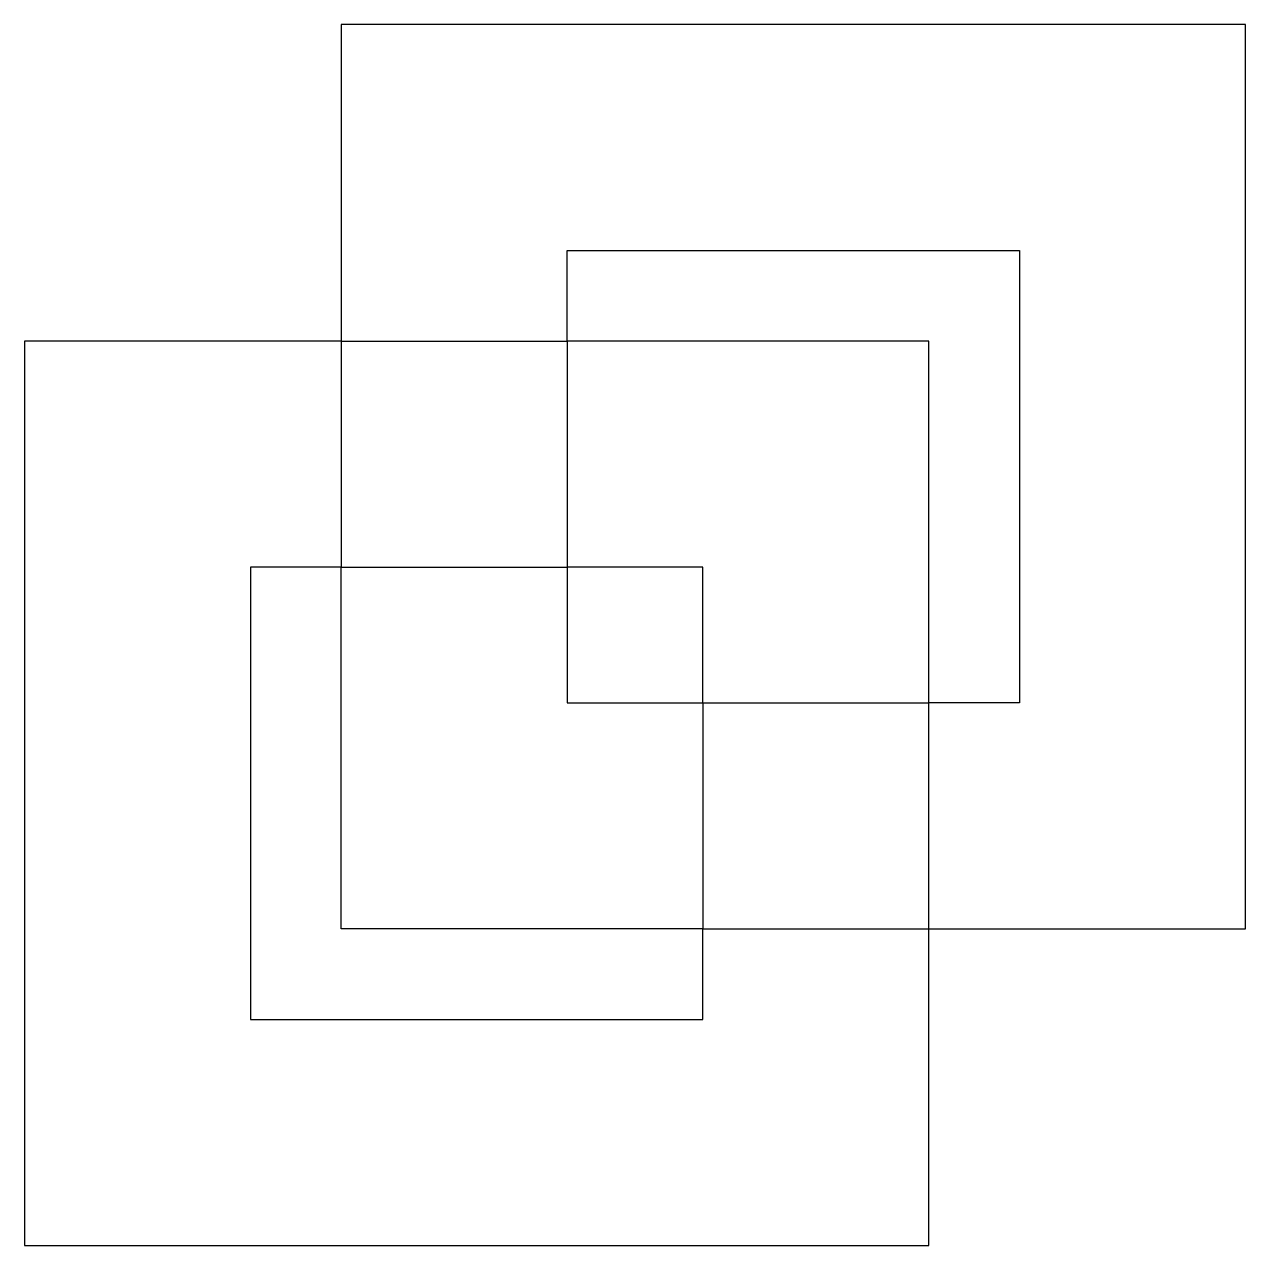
# Model space of a CAD drawing. Header units: millimetres. Extents: x 0 to 54, y 0 to 54.
import ezdxf

# ---------------------------------------------------------------- set-up
doc = ezdxf.new("R2010")
doc.units = ezdxf.units.MM
doc.layers.get('0').update_dxf_attribs({"lineweight": 25, "true_color": 0xffffff})

msp = doc.modelspace()

# ---------------------------------------------------------------- linework, layer by layer
for p, q in [((54, 54), (14, 54)), ((14, 54), (14, 40)), ((54, 14), (54, 54)), ((24, 40), (24, 44)), ((24, 44), (44, 44)), ((44, 44), (44, 24)), ((14, 40), (0, 40)), ((0, 40), (0, 0)), ((40, 40), (24, 40)), ((40, 24), (40, 40)), ((14, 30), (10, 30)), ((10, 30), (10, 10)), ((14, 14), (14, 30)), ((30, 30), (24, 30)), ((24, 30), (24, 24)), ((30, 24), (30, 30)), ((24, 24), (30, 24)), ((44, 24), (40, 24)), ((30, 14), (14, 14)), ((30, 10), (30, 14)), ((40, 0), (40, 14)), ((40, 14), (54, 14)), ((10, 10), (30, 10)), ((0, 0), (40, 0))]:
    msp.add_line(p, q)
at = {"color": 14, "true_color": 0x800000}
for p, q in [((14, 40), (24, 40)), ((14, 40), (14, 30)), ((24, 40), (24, 30)), ((14, 30), (24, 30)), ((30, 24), (40, 24)), ((30, 24), (30, 14)), ((40, 14), (40, 24)), ((30, 14), (40, 14))]:
    msp.add_line(p, q, dxfattribs=at)

doc.saveas('drawing.dxf')
